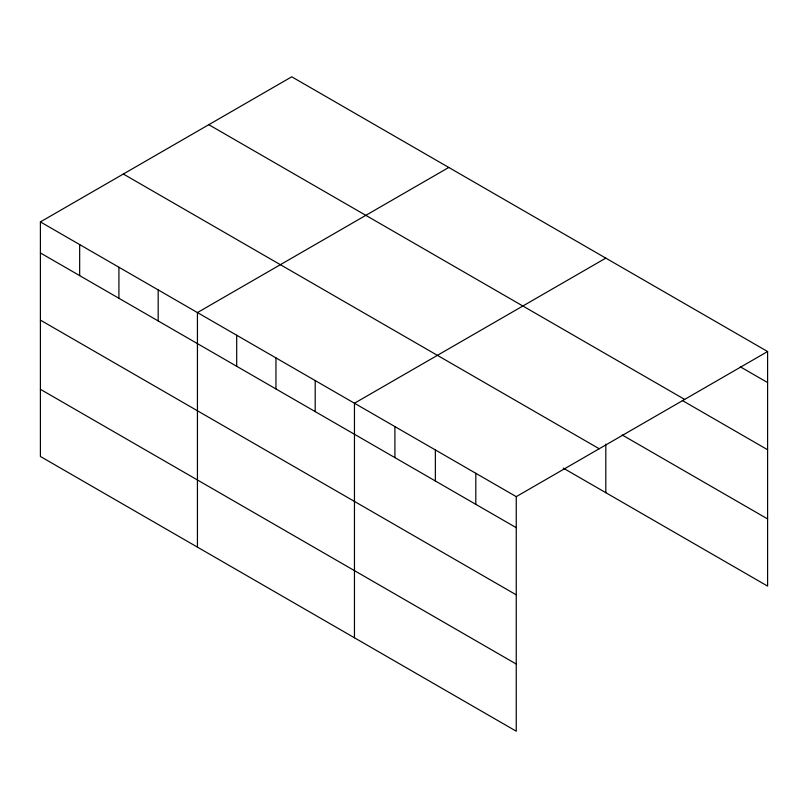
<?xml version="1.0" encoding="UTF-8"?>
<svg xmlns="http://www.w3.org/2000/svg" width="808" height="808" viewBox="0 0 808 808"><rect width="100%" height="100%" fill="white"/><g stroke="black" fill="none" stroke-linecap="round" stroke-linejoin="round"><path stroke-width="1.21" d="M40.4 221.907L516.251 496.647L516.251 731.2L40.4 456.469L40.4 221.907L291.749 76.8L767.6 351.531L767.6 586.093L563.277 468.125M448.773 167.458L197.435 312.575L197.435 547.137M605.808 258.116L354.459 403.232L354.459 637.795M516.251 496.647L767.6 351.531M740.269 366.792L767.6 382.568M208.797 124.684L684.659 399.415M682.336 400.505L767.6 449.733M622.21 434.987L767.6 518.928M123.341 174.023L599.203 448.753M40.4 252.954L516.251 527.685M40.4 320.109L516.251 594.84M40.4 389.305L516.251 664.045M605.808 444.178L605.808 492.678M475.811 473.286L475.811 504.333M435.361 449.935L435.361 480.982M394.91 426.584L394.91 457.631M315.201 380.568L315.201 411.605M275.952 357.904L275.952 388.941M236.694 335.239L236.694 366.276M158.176 289.91L158.176 320.948M118.917 267.246L118.917 298.283M79.659 244.572L79.659 275.619"/></g></svg>
